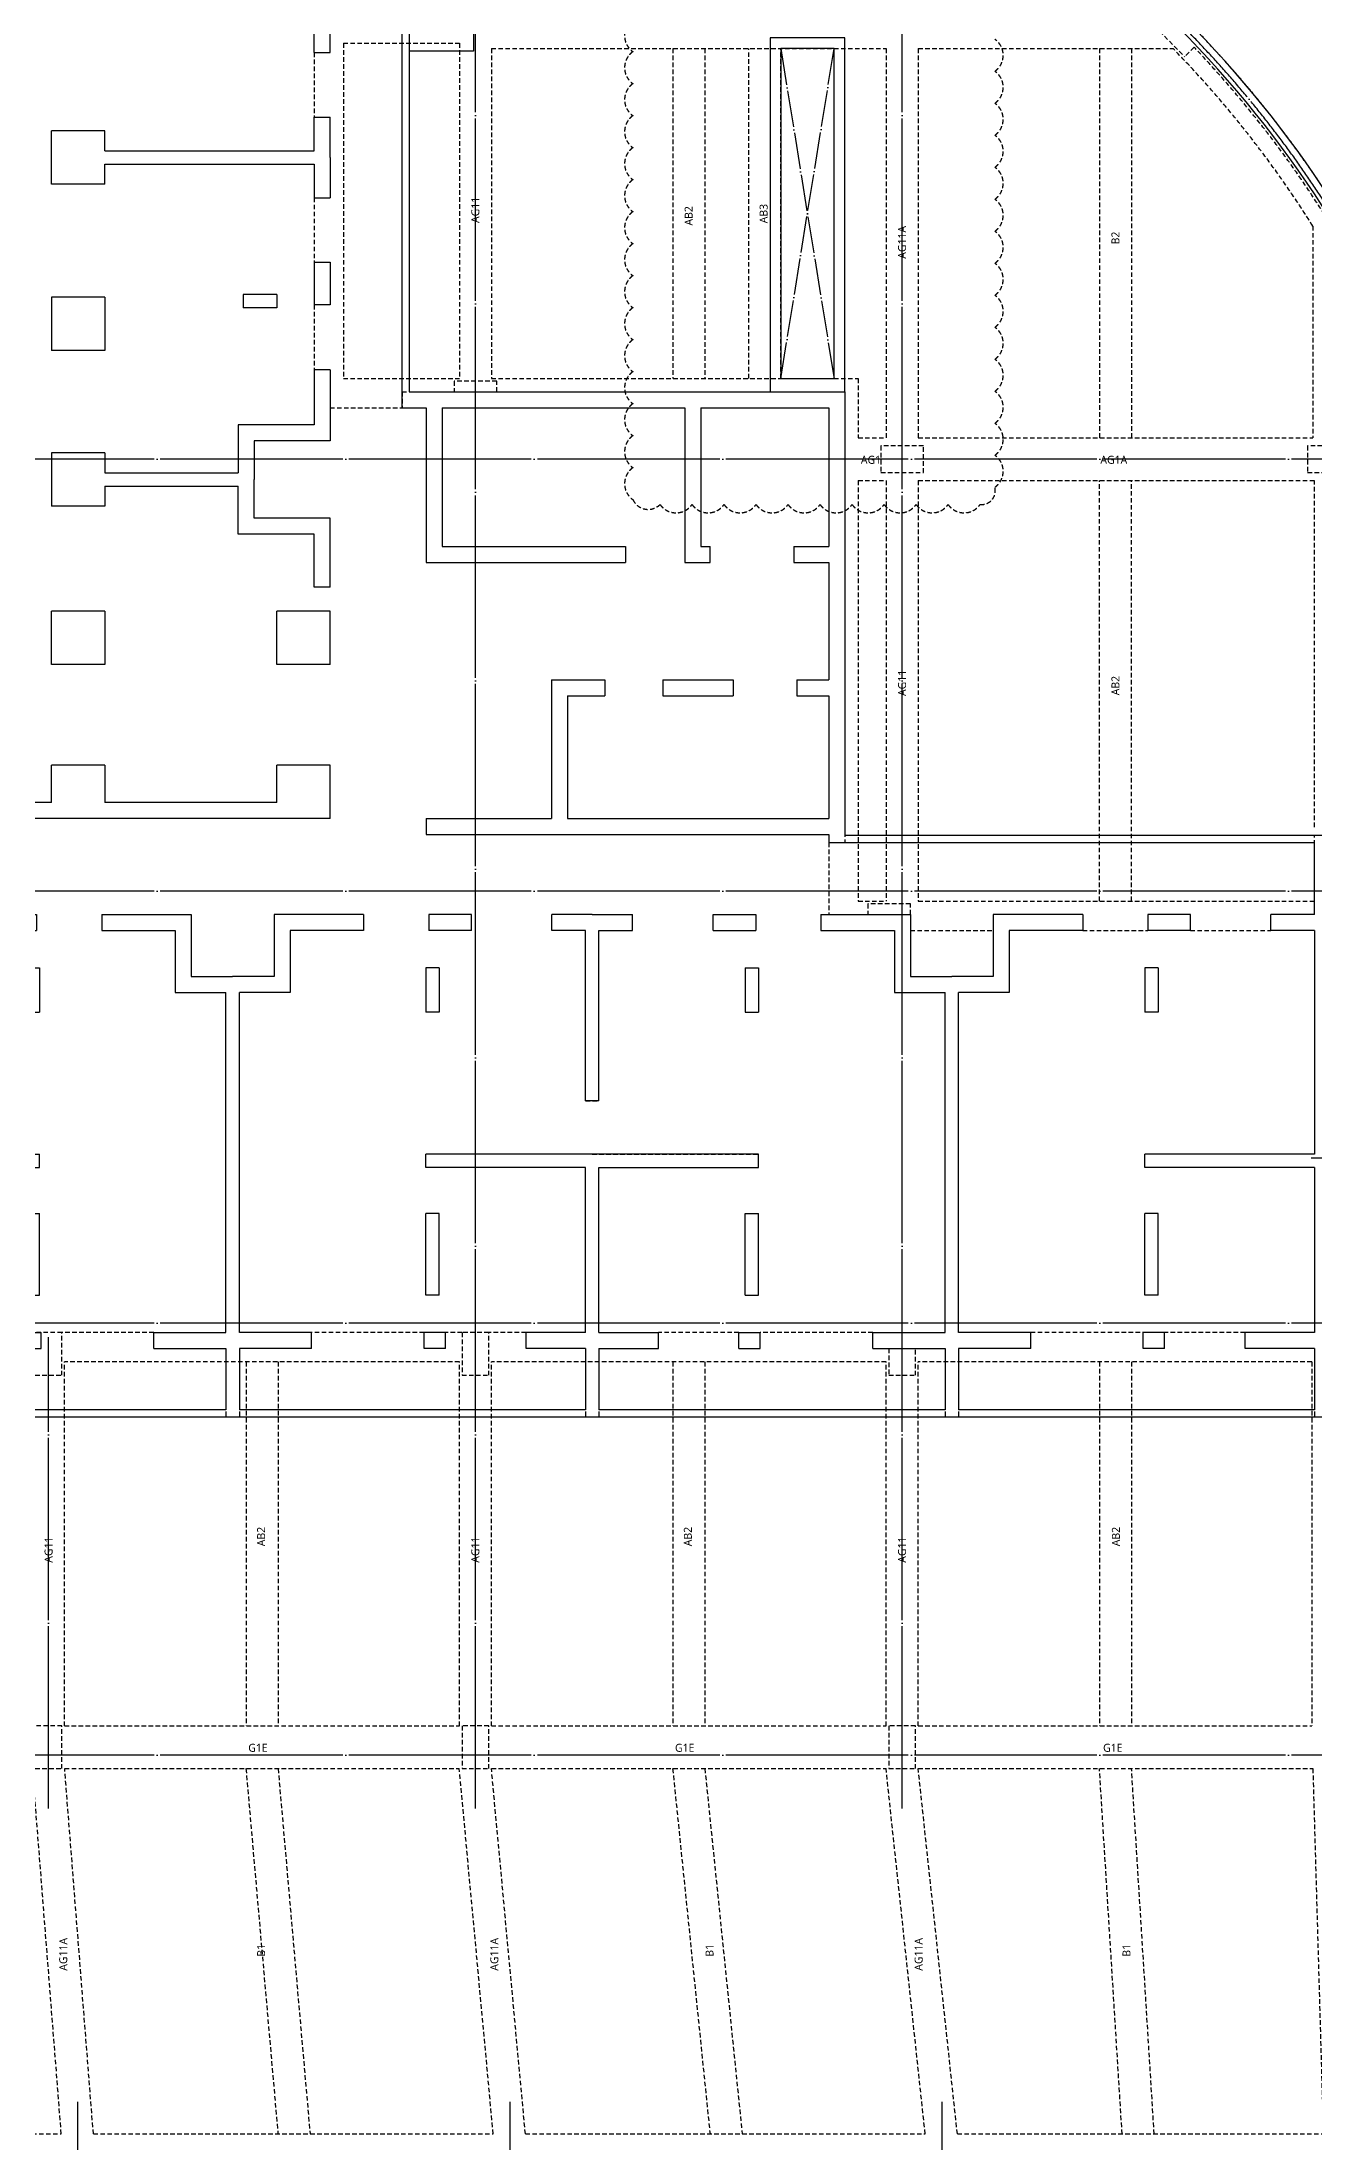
# Model space of a CAD drawing. Header units: millimetres. Extents: x 317501 to 2277231, y -321722 to 1186893.
# Drawn here: x 1636547 to 1660412, y 780428 to 819803 of the extents above; entities that cross this region are included whole.
import ezdxf
from ezdxf.enums import TextEntityAlignment as Align

# ---------------------------------------------------------------- set-up
doc = ezdxf.new("R2010")
doc.units = ezdxf.units.MM
doc.header["$LTSCALE"] = 57
for name, pattern in [('XS-지하주차장$0$CEN', [62, 60, -1, 0, -1]), ('XS-지하주차장$0$DDOT', [14, 12, -1, 0, -1]), ('XS-지하주차장$0$HID', [2.3, 1.5, -0.8])]:
    doc.linetypes.add(name, pattern=pattern)
for name, color, linetype, plot in [('XS-지하주차장$0$0106', 3, 'XS-지하주차장$0$HID', False), ('XS-지하주차장$0$B-TEXT', 7, 'Continuous', False), ('XS-지하주차장$0$G-TEXT', 3, 'Continuous', False)]:
    doc.layers.add(name, color=color, linetype=linetype, plot=plot)
for name, color, linetype in [('XS-지하주차장$0$AWG', 5, 'XS-지하주차장$0$HID'), ('XS-지하주차장$0$B', 9, 'XS-지하주차장$0$HID'), ('XS-지하주차장$0$CEN-P', 14, 'XS-지하주차장$0$CEN'), ('XS-지하주차장$0$DA', 7, 'XS-지하주차장$0$HID'), ('XS-지하주차장$0$DA-PIT', 40, 'Continuous'), ('XS-지하주차장$0$G', 4, 'XS-지하주차장$0$HID'), ('XS-지하주차장$0$OPEN', 9, 'XS-지하주차장$0$DDOT'), ('XS-지하주차장$0$RAMP', 7, 'Continuous'), ('XS-지하주차장$0$W1-H', 11, 'XS-지하주차장$0$HID'), ('XS-지하주차장$0$W11', 40, 'Continuous'), ('XS-지하주차장$0$WG', 6, 'XS-지하주차장$0$HID')]:
    doc.layers.add(name, color=color, linetype=linetype)
doc.styles.add('XS-지하주차장$0$맑은 고딕', font='malgun.ttf')

# ---------------------------------------------------------------- blocks, each defined once
blk = doc.blocks.new('XS-지하주차장$0$B1-W')
at = {"layer": 'XS-지하주차장$0$W1-H'}
for p, q in [((113725, 89285), (113725, 90085)), ((114025, 89285), (114025, 90085)), ((129483, 89778), (130046, 89209)), ((130224, 89385), (130046, 89209)), ((113725, 89285), (114025, 89285)), ((108805, 86820), (108805, 87820)), ((109805, 87820), (108805, 87820)), ((109805, 87445), (109805, 87820)), ((113725, 88075), (114025, 88075)), ((113725, 87445), (113725, 88075)), ((114025, 87320), (114025, 88075)), ((109805, 87445), (113725, 87445)), ((109805, 87195), (113725, 87195)), ((109805, 86820), (109805, 87195)), ((113725, 87195), (113725, 86565)), ((114025, 87320), (114025, 86565)), ((109805, 86820), (108805, 86820)), ((113725, 86565), (114025, 86565)), ((113725, 85355), (114025, 85355)), ((113725, 85355), (113725, 84555)), ((114025, 85355), (114025, 84555)), ((109805, 84700), (108805, 84700)), ((108805, 84700), (108805, 83700)), ((109805, 84700), (109805, 83700)), ((113025, 84750), (112395, 84750)), ((112395, 84750), (112395, 84500)), ((113025, 84750), (113025, 84500)), ((113025, 84500), (112395, 84500)), ((114025, 84555), (113725, 84555)), ((109805, 83700), (108805, 83700)), ((114025, 83335), (113725, 83335)), ((113725, 83335), (113725, 82305)), ((114025, 83335), (114025, 82005)), ((117150, 83125), (116350, 83125)), ((116350, 83125), (116350, 82925)), ((117150, 82925), (117150, 83125)), ((115375, 82925), (115375, 82625)), ((115375, 82925), (116350, 82925)), ((117150, 82925), (123675, 82925)), ((123675, 82925), (123675, 74475)), ((112305, 82305), (112305, 81405)), ((113725, 82305), (112305, 82305)), ((115375, 82625), (115825, 82625)), ((115825, 82625), (115825, 79725)), ((116125, 82625), (120675, 82625)), ((116125, 82625), (116125, 80025)), ((120675, 82625), (120675, 79725)), ((120975, 82625), (123375, 82625)), ((120975, 82625), (120975, 80025)), ((123375, 82625), (123375, 80025)), ((112605, 82005), (112605, 81280)), ((114025, 82005), (112605, 82005)), ((124350, 81910), (124350, 81410)), ((125150, 81910), (124350, 81910)), ((125150, 81410), (125150, 81910)), ((132350, 81910), (132350, 81410)), ((133150, 81910), (132350, 81910)), ((109805, 81780), (108805, 81780)), ((108805, 81780), (108805, 80780)), ((109805, 81780), (109805, 81405)), ((109805, 81405), (112305, 81405)), ((109805, 81155), (112305, 81155)), ((109805, 81155), (109805, 80780)), ((112305, 80255), (112305, 81155)), ((112605, 80555), (112605, 81280)), ((124350, 81410), (125150, 81410)), ((132350, 81410), (133150, 81410)), ((109805, 80780), (108805, 80780)), ((114025, 80555), (112605, 80555)), ((114025, 79260), (114025, 80555)), ((113725, 80255), (112305, 80255)), ((113725, 79260), (113725, 80255)), ((116125, 80025), (119565, 80025)), ((119565, 80025), (119565, 79725)), ((120975, 80025), (121150, 80025)), ((121150, 79725), (121150, 80025)), ((122720, 80025), (123375, 80025)), ((122720, 80025), (122720, 79725)), ((115825, 79725), (119565, 79725)), ((120675, 79725), (121150, 79725)), ((122720, 79725), (123375, 79725)), ((123375, 79725), (123375, 77525)), ((114025, 79260), (113725, 79260)), ((108805, 77810), (108805, 78810)), ((109805, 78810), (108805, 78810)), ((109805, 78810), (109805, 77810)), ((113025, 77810), (113025, 78810)), ((114025, 78810), (113025, 78810)), ((114025, 77810), (114025, 78810)), ((109805, 77810), (108805, 77810)), ((114025, 77810), (113025, 77810)), ((118175, 77525), (118175, 74925)), ((118175, 77525), (119175, 77525)), ((118475, 77225), (118475, 74925)), ((118475, 77225), (119175, 77225)), ((119175, 77525), (119175, 77225)), ((120265, 77525), (121585, 77525)), ((120265, 77525), (120265, 77225)), ((120265, 77225), (121585, 77225)), ((121585, 77525), (121585, 77225)), ((122775, 77525), (123375, 77525)), ((122775, 77525), (122775, 77225)), ((122775, 77225), (123375, 77225)), ((123375, 77225), (123375, 74925)), ((108805, 75225), (108805, 75925)), ((109805, 75925), (108805, 75925)), ((109805, 75925), (109805, 75225)), ((113025, 75225), (113025, 75925)), ((114025, 75925), (113025, 75925)), ((114025, 74925), (114025, 75925)), ((108805, 75225), (107385, 75225)), ((113025, 75225), (109805, 75225)), ((114025, 74925), (105100, 74925)), ((115825, 74925), (115825, 74625)), ((115825, 74925), (118175, 74925)), ((118475, 74925), (123375, 74925)), ((115825, 74625), (123375, 74625)), ((123375, 74625), (123375, 74475)), ((123375, 74475), (123675, 74475)), ((132480, 73125), (132480, 74615)), ((132480, 74615), (132780, 74615)), ((124905, 73325), (124105, 73325)), ((124105, 73325), (124105, 73125)), ((124905, 73125), (124905, 73325)), ((109745, 73125), (109745, 72825)), ((109745, 73125), (111425, 73125)), ((111425, 73125), (111425, 71965)), ((114655, 73125), (112975, 73125)), ((112975, 73125), (112975, 71965)), ((114655, 73125), (114655, 72825)), ((115875, 73125), (115875, 72825)), ((116675, 73125), (115875, 73125)), ((116675, 72825), (116675, 73125)), ((118185, 72825), (118185, 73125)), ((118940, 73125), (118185, 73125)), ((118940, 73125), (119695, 73125)), ((119695, 72825), (119695, 73125)), ((121205, 72825), (121205, 73125)), ((121205, 73125), (122005, 73125)), ((122005, 73125), (122005, 72825)), ((123225, 73125), (123225, 72825)), ((123225, 73125), (124105, 73125)), ((124905, 73125), (124905, 71965)), ((128135, 73125), (126455, 73125)), ((126455, 73125), (126455, 71965)), ((128135, 73125), (128135, 72825)), ((129355, 73125), (129355, 72825)), ((130155, 73125), (129355, 73125)), ((130155, 72825), (130155, 73125)), ((131665, 72825), (131665, 73125)), ((132480, 73125), (131665, 73125)), ((109745, 72825), (111125, 72825)), ((111125, 72825), (111125, 71665)), ((114655, 72825), (113275, 72825)), ((113275, 72825), (113275, 71665)), ((116675, 72825), (115875, 72825)), ((118815, 72825), (118185, 72825)), ((118815, 69630), (118815, 72825)), ((119065, 69630), (119065, 72825)), ((119065, 72825), (119695, 72825)), ((121205, 72825), (122005, 72825)), ((123225, 72825), (124605, 72825)), ((124605, 72825), (124605, 71665)), ((128135, 72825), (126755, 72825)), ((126755, 72825), (126755, 71665)), ((130155, 72825), (129355, 72825)), ((132480, 72825), (131665, 72825)), ((132480, 72825), (132480, 68630)), ((115820, 72125), (115820, 71295)), ((116070, 72125), (115820, 72125)), ((116070, 72125), (116070, 71295)), ((121810, 72125), (121810, 71295)), ((121810, 72125), (122060, 72125)), ((122060, 72125), (122060, 71295)), ((129300, 72125), (129300, 71295)), ((129550, 72125), (129300, 72125)), ((129550, 72125), (129550, 71295)), ((111125, 71665), (112075, 71665)), ((111425, 71965), (112200, 71965)), ((112075, 65285), (112075, 71665)), ((112975, 71965), (112200, 71965)), ((112325, 65285), (112325, 71665)), ((113275, 71665), (112325, 71665)), ((124605, 71665), (125555, 71665)), ((124905, 71965), (125680, 71965)), ((125555, 65285), (125555, 71665)), ((126455, 71965), (125680, 71965)), ((125805, 65285), (125805, 71665)), ((126755, 71665), (125805, 71665)), ((116070, 71295), (115820, 71295)), ((121810, 71295), (122060, 71295)), ((129550, 71295), (129300, 71295)), ((118815, 69630), (119065, 69630)), ((118940, 68630), (115820, 68630)), ((115820, 68380), (115820, 68630)), ((118940, 68630), (122060, 68630)), ((122060, 68380), (122060, 68630)), ((132480, 68630), (129300, 68630)), ((129300, 68380), (129300, 68630)), ((118815, 68380), (115820, 68380)), ((118815, 65285), (118815, 68380)), ((119065, 65285), (119065, 68380)), ((119065, 68380), (122060, 68380)), ((132480, 68380), (129300, 68380)), ((132480, 68380), (132480, 65285)), ((115820, 65985), (115820, 67520)), ((116070, 67520), (115820, 67520)), ((116070, 65985), (116070, 67520)), ((121810, 65985), (121810, 67520)), ((121810, 67520), (122060, 67520)), ((122060, 65985), (122060, 67520)), ((129300, 65985), (129300, 67520)), ((129550, 67520), (129300, 67520)), ((129550, 65985), (129550, 67520)), ((116070, 65985), (115820, 65985)), ((121810, 65985), (122060, 65985)), ((129550, 65985), (129300, 65985)), ((109000, 65285), (108500, 65285)), ((109000, 64485), (109000, 65285)), ((110720, 65285), (112075, 65285)), ((110720, 64985), (110720, 65285)), ((110720, 64985), (112075, 64985)), ((112075, 64985), (112075, 63700)), ((113680, 65285), (112325, 65285)), ((113680, 64985), (112325, 64985)), ((112325, 64985), (112325, 63700)), ((113680, 64985), (113680, 65285)), ((116190, 65285), (115790, 65285)), ((115790, 64985), (115790, 65285)), ((116190, 64985), (115790, 64985)), ((116190, 64985), (116190, 65285)), ((117000, 65285), (116500, 65285)), ((116500, 65285), (116500, 64485)), ((117000, 64485), (117000, 65285)), ((117700, 64985), (117700, 65285)), ((118815, 65285), (117700, 65285)), ((118815, 64985), (117700, 64985)), ((118815, 64985), (118815, 63700)), ((119065, 65285), (120180, 65285)), ((119065, 64985), (120180, 64985)), ((119065, 64985), (119065, 63700)), ((120180, 64985), (120180, 65285)), ((121690, 65285), (122090, 65285)), ((121690, 64985), (121690, 65285)), ((121690, 64985), (122090, 64985)), ((122090, 64985), (122090, 65285)), ((124200, 65285), (125555, 65285)), ((124200, 64985), (124200, 65285)), ((124200, 64985), (124500, 64985)), ((124500, 64985), (124500, 64485)), ((125000, 64985), (125555, 64985)), ((125000, 64485), (125000, 64985)), ((125555, 64985), (125555, 63700)), ((127160, 65285), (125805, 65285)), ((127160, 64985), (125805, 64985)), ((125805, 64985), (125805, 63700)), ((127160, 64985), (127160, 65285)), ((129670, 65285), (129270, 65285)), ((129270, 64985), (129270, 65285)), ((129670, 64985), (129270, 64985)), ((129670, 64985), (129670, 65285)), ((131180, 64985), (131180, 65285)), ((132480, 65285), (131180, 65285)), ((132480, 64985), (131180, 64985)), ((132480, 64985), (132480, 63700)), ((108500, 64485), (109000, 64485)), ((116500, 64485), (117000, 64485)), ((124500, 64485), (125000, 64485)), ((112325, 63700), (112075, 63700)), ((119065, 63700), (118815, 63700)), ((125805, 63700), (125555, 63700)), ((132780, 63700), (132480, 63700)), ((109000, 57910), (108500, 57910)), ((109000, 57110), (109000, 57910)), ((117000, 57910), (116500, 57910)), ((116500, 57910), (116500, 57110)), ((117000, 57110), (117000, 57910)), ((125000, 57910), (124500, 57910)), ((124500, 57910), (124500, 57110)), ((125000, 57110), (125000, 57910)), ((108500, 57110), (109000, 57110)), ((116500, 57110), (117000, 57110)), ((124500, 57110), (125000, 57110))]:
    blk.add_line(p, q, dxfattribs=at)
for radius, start, end in [(20500, 0, 48), (20250, 18.9509, 43.5813)]:
    blk.add_arc((115555, 75425), radius, start, end, dxfattribs=at)
blk = doc.blocks.new('XS-지하주차장$0$106')
at = {"layer": 'XS-지하주차장$0$W11'}
for p, q in [((25145, 18575), (25145, 27680)), ((36060, 27680), (25145, 27680)), ((36060, 27680), (36060, 0)), ((26635, 27380), (25285, 27380)), ((25285, 18275), (25285, 27380)), ((26635, 27380), (26635, 26565)), ((26935, 27380), (26935, 26565)), ((26935, 27380), (31130, 27380)), ((31130, 27380), (31130, 24200)), ((31380, 27380), (31380, 24200)), ((31380, 27380), (34475, 27380)), ((34475, 27380), (34475, 26080)), ((34775, 27380), (34775, 26080)), ((34775, 27380), (35920, 27380)), ((35920, 27380), (35920, 20705)), ((26935, 26565), (26635, 26565)), ((34775, 26080), (34475, 26080)), ((26935, 25055), (26635, 25055)), ((26635, 25055), (26635, 24255)), ((26935, 25055), (26935, 24255)), ((27635, 24450), (28465, 24450)), ((27635, 24450), (27635, 24200)), ((28465, 24450), (28465, 24200)), ((33775, 24450), (32240, 24450)), ((32240, 24450), (32240, 24200)), ((33775, 24450), (33775, 24200)), ((34475, 24570), (34475, 24170)), ((34775, 24570), (34475, 24570)), ((34775, 24570), (34775, 24170)), ((26635, 24255), (26935, 24255)), ((27635, 24200), (28465, 24200)), ((31380, 24200), (31130, 24200)), ((33775, 24200), (32240, 24200)), ((34775, 24170), (34475, 24170)), ((26635, 23035), (26935, 23035)), ((26635, 23035), (26635, 21355)), ((26935, 23035), (26935, 21655)), ((34475, 22060), (34475, 20705)), ((34775, 22060), (34475, 22060)), ((34775, 22060), (34775, 20705)), ((26635, 21355), (27795, 21355)), ((26935, 21655), (28095, 21655)), ((27795, 21355), (27795, 20580)), ((28095, 21655), (28095, 20705)), ((27795, 19805), (27795, 20580)), ((34475, 20705), (28095, 20705)), ((34775, 20705), (35920, 20705)), ((34475, 20455), (28095, 20455)), ((28095, 19505), (28095, 20455)), ((34475, 19100), (34475, 20455)), ((34775, 19100), (34775, 20455)), ((34775, 20455), (35920, 20455)), ((35920, 20455), (35920, 13965)), ((26635, 18125), (26635, 19805)), ((26635, 19805), (27795, 19805)), ((26935, 18125), (26935, 19505)), ((26935, 19505), (28095, 19505)), ((34775, 19100), (34475, 19100)), ((16835, 10415), (16835, 18575)), ((16835, 18575), (25145, 18575)), ((17135, 15875), (17135, 18275)), ((17135, 18275), (19735, 18275)), ((19735, 17620), (19735, 18275)), ((20035, 18275), (22235, 18275)), ((20035, 17620), (20035, 18275)), ((22235, 17675), (22235, 18275)), ((22535, 18275), (24835, 18275)), ((22535, 17675), (22535, 18275)), ((24835, 13375), (24835, 18275)), ((25135, 10725), (25135, 18275)), ((25135, 18275), (25285, 18275)), ((26635, 18125), (26935, 18125)), ((19735, 17620), (20035, 17620)), ((22235, 17675), (22535, 17675)), ((27635, 16960), (28465, 16960)), ((27635, 16710), (27635, 16960)), ((28465, 16710), (28465, 16960)), ((31130, 16960), (31130, 10720)), ((31380, 16960), (31130, 16960)), ((31380, 13965), (31380, 16960)), ((33775, 16960), (32240, 16960)), ((32240, 16710), (32240, 16960)), ((33775, 16710), (33775, 16960)), ((34475, 16590), (34475, 16990)), ((34775, 16990), (34475, 16990)), ((34775, 16590), (34775, 16990)), ((26635, 16905), (26935, 16905)), ((26635, 16105), (26635, 16905)), ((26935, 16105), (26935, 16905)), ((27635, 16710), (28465, 16710)), ((33775, 16710), (32240, 16710)), ((34775, 16590), (34475, 16590)), ((22235, 15165), (22235, 16485)), ((22235, 16485), (22535, 16485)), ((22535, 15165), (22535, 16485)), ((17135, 15875), (19735, 15875)), ((19735, 15875), (19735, 16050)), ((20035, 16050), (19735, 16050)), ((20035, 15575), (20035, 16050)), ((26935, 16105), (26635, 16105)), ((17135, 11025), (17135, 15575)), ((17135, 15575), (20035, 15575)), ((22235, 15165), (22535, 15165)), ((34775, 15080), (34475, 15080)), ((34475, 13965), (34475, 15080)), ((34775, 13965), (34775, 15080)), ((26935, 14595), (26635, 14595)), ((26635, 13840), (26635, 14595)), ((26935, 13965), (26935, 14595)), ((19735, 11025), (19735, 14465)), ((19735, 14465), (20035, 14465)), ((20035, 10725), (20035, 14465)), ((22235, 13075), (22235, 14075)), ((22235, 14075), (22535, 14075)), ((22535, 13375), (22535, 14075)), ((26635, 13840), (26635, 13085)), ((30130, 13965), (26935, 13965)), ((30130, 13965), (30130, 13715)), ((34475, 13965), (31380, 13965)), ((34775, 13965), (35920, 13965)), ((7250, 13475), (0, 13475)), ((0, 13475), (0, 8925)), ((7250, 13475), (7250, 10415)), ((30130, 13715), (26935, 13715)), ((26935, 13715), (26935, 13085)), ((34475, 13715), (31380, 13715)), ((31380, 13715), (31380, 10720)), ((34475, 13715), (34475, 12600)), ((34775, 13715), (34775, 12600)), ((34775, 13715), (35920, 13715)), ((35920, 13715), (35920, 7225)), ((300, 13175), (300, 10575)), ((4850, 13175), (300, 13175)), ((4850, 13175), (4850, 11685)), ((6950, 13175), (5150, 13175)), ((5150, 13175), (5150, 11685)), ((6950, 13175), (6950, 10275)), ((22235, 13075), (24835, 13075)), ((22535, 13375), (24835, 13375)), ((24835, 10725), (24835, 13075)), ((26935, 13085), (26635, 13085)), ((34775, 12600), (34475, 12600)), ((4850, 11685), (5150, 11685)), ((26935, 11575), (26635, 11575)), ((26635, 11575), (26635, 10775)), ((26935, 11575), (26935, 10775)), ((17135, 11025), (19735, 11025)), ((34475, 11090), (34475, 10690)), ((34775, 11090), (34475, 11090)), ((34775, 11090), (34775, 10690)), ((17135, 10275), (17135, 10725)), ((17135, 10725), (20035, 10725)), ((24835, 10725), (25135, 10725)), ((26635, 10775), (26935, 10775)), ((27635, 10970), (28465, 10970)), ((27635, 10970), (27635, 10720)), ((27635, 10720), (28465, 10720)), ((28465, 10970), (28465, 10720)), ((31380, 10720), (31130, 10720)), ((33775, 10970), (32240, 10970)), ((32240, 10970), (32240, 10720)), ((33775, 10720), (32240, 10720)), ((33775, 10970), (33775, 10720)), ((34775, 10690), (34475, 10690)), ((5840, 10575), (300, 10575)), ((5840, 10275), (300, 10275)), ((300, 10275), (300, 8925)), ((5840, 10575), (5840, 10275)), ((17135, 10275), (6950, 10275)), ((16835, 10415), (7250, 10415)), ((26635, 9555), (26935, 9555)), ((26635, 9555), (26635, 7875)), ((26935, 9555), (26935, 8175)), ((0, 8925), (0, 0)), ((300, 8925), (1115, 8925)), ((1115, 8625), (1115, 8925)), ((2325, 8625), (2325, 8925)), ((2325, 8925), (3125, 8925)), ((3125, 8925), (3125, 8625)), ((4345, 8925), (4345, 8625)), ((4345, 8925), (5675, 8925)), ((5675, 8925), (5675, 7505)), ((8455, 8925), (7125, 8925)), ((7125, 8925), (7125, 7505)), ((8455, 8925), (8455, 8625)), ((9675, 8925), (9675, 8625)), ((10475, 8925), (9675, 8925)), ((10475, 8625), (10475, 8925)), ((11685, 8625), (11685, 8925)), ((12440, 8925), (11685, 8925)), ((12440, 8925), (13195, 8925)), ((13195, 8625), (13195, 8925)), ((14405, 8625), (14405, 8925)), ((14405, 8925), (15205, 8925)), ((15205, 8925), (15205, 8625)), ((16425, 8925), (16425, 8625)), ((16425, 8925), (17755, 8925)), ((17755, 8925), (17755, 7505)), ((20500, 8925), (19205, 8925)), ((19205, 8925), (19205, 7505)), ((20500, 8925), (20500, 8625)), ((21950, 8925), (20950, 8925)), ((20950, 8925), (20950, 7925)), ((21950, 8925), (21950, 7925)), ((24835, 8925), (23835, 8925)), ((23835, 8925), (23835, 7925)), ((24835, 8925), (24835, 1115)), ((300, 8625), (1115, 8625)), ((300, 8625), (300, 4705)), ((2325, 8625), (3125, 8625)), ((4345, 8625), (5375, 8625)), ((5375, 8625), (5375, 7205)), ((8455, 8625), (7425, 8625)), ((7425, 8625), (7425, 7205)), ((10475, 8625), (9675, 8625)), ((12315, 8625), (11685, 8625)), ((12315, 4705), (12315, 8625)), ((12565, 4705), (12565, 8625)), ((12565, 8625), (13195, 8625)), ((14405, 8625), (15205, 8625)), ((16425, 8625), (17455, 8625)), ((17455, 8625), (17455, 7205)), ((20500, 8625), (19505, 8625)), ((19505, 8625), (19505, 7205)), ((34475, 8580), (34475, 7225)), ((34775, 8580), (34475, 8580)), ((34775, 8580), (34775, 7225)), ((2930, 7925), (2930, 7295)), ((2930, 7925), (3180, 7925)), ((3180, 7925), (3180, 7295)), ((9620, 7925), (9620, 7295)), ((9870, 7925), (9620, 7925)), ((9870, 7925), (9870, 7295)), ((15010, 7925), (15010, 7295)), ((15010, 7925), (15260, 7925)), ((15260, 7925), (15260, 7295)), ((21950, 7925), (20950, 7925)), ((24535, 7925), (23835, 7925)), ((24535, 7925), (24535, 4705)), ((26635, 7875), (27795, 7875)), ((26935, 8175), (28095, 8175)), ((27795, 7875), (27795, 7100)), ((28095, 8175), (28095, 7225)), ((5675, 7505), (6400, 7505)), ((7125, 7505), (6400, 7505)), ((17755, 7505), (18480, 7505)), ((19205, 7505), (18480, 7505)), ((2930, 7295), (3180, 7295)), ((5375, 7205), (6275, 7205)), ((6275, 4705), (6275, 7205)), ((6525, 4705), (6525, 7205)), ((7425, 7205), (6525, 7205)), ((9870, 7295), (9620, 7295)), ((15010, 7295), (15260, 7295)), ((17455, 7205), (18355, 7205)), ((18355, 4705), (18355, 7205)), ((19505, 7205), (18605, 7205)), ((18605, 4705), (18605, 7205)), ((27795, 6325), (27795, 7100)), ((34475, 7225), (28095, 7225)), ((34775, 7225), (35920, 7225)), ((34475, 6975), (28095, 6975)), ((28095, 6025), (28095, 6975)), ((34475, 5620), (34475, 6975)), ((34775, 5620), (34775, 6975)), ((34775, 6975), (35920, 6975)), ((35920, 6975), (35920, 300)), ((26635, 4645), (26635, 6325)), ((26635, 6325), (27795, 6325)), ((26935, 4645), (26935, 6025)), ((26935, 6025), (28095, 6025)), ((34775, 5620), (34475, 5620)), ((300, 4705), (1000, 4705)), ((1000, 4705), (1000, 3705)), ((2980, 4705), (3980, 4705)), ((2980, 4705), (2980, 3705)), ((3980, 4705), (3980, 3705)), ((5900, 4705), (6275, 4705)), ((5900, 4705), (5900, 3705)), ((6525, 4705), (6900, 4705)), ((6900, 4705), (6900, 3705)), ((9820, 4705), (8820, 4705)), ((8820, 4705), (8820, 3705)), ((9820, 4705), (9820, 3705)), ((12315, 4705), (11940, 4705)), ((11940, 4705), (11940, 3705)), ((12940, 4705), (12565, 4705)), ((12940, 4705), (12940, 3705)), ((15060, 4705), (16060, 4705)), ((15060, 4705), (15060, 3705)), ((16060, 4705), (16060, 3705)), ((17980, 4705), (18355, 4705)), ((17980, 4705), (17980, 3705)), ((18605, 4705), (18980, 4705)), ((18980, 4705), (18980, 3705)), ((20950, 4705), (21950, 4705)), ((20950, 4705), (20950, 3705)), ((21950, 4705), (21950, 3705)), ((23835, 4705), (24535, 4705)), ((23835, 4705), (23835, 3705)), ((26635, 4645), (26935, 4645)), ((300, 3705), (300, 2285)), ((300, 3705), (1000, 3705)), ((2980, 3705), (3980, 3705)), ((5900, 3705), (6900, 3705)), ((9820, 3705), (8820, 3705)), ((12940, 3705), (11940, 3705)), ((15060, 3705), (16060, 3705)), ((17980, 3705), (18980, 3705)), ((21950, 3705), (20950, 3705)), ((24535, 3705), (23835, 3705)), ((24535, 3705), (24535, 2285)), ((26635, 3425), (26935, 3425)), ((26635, 2625), (26635, 3425)), ((26935, 2625), (26935, 3425)), ((27635, 3480), (28465, 3480)), ((27635, 3230), (27635, 3480)), ((27635, 3230), (28465, 3230)), ((28465, 3230), (28465, 3480)), ((31130, 300), (31130, 3480)), ((31380, 3480), (31130, 3480)), ((31380, 300), (31380, 3480)), ((33775, 3480), (32240, 3480)), ((32240, 3230), (32240, 3480)), ((33775, 3230), (32240, 3230)), ((33775, 3230), (33775, 3480)), ((34475, 3110), (34475, 3510)), ((34775, 3510), (34475, 3510)), ((34775, 3110), (34775, 3510)), ((34775, 3110), (34475, 3110)), ((26935, 2625), (26635, 2625)), ((300, 2285), (1000, 2285)), ((1000, 2285), (1000, 1285)), ((2980, 2285), (3980, 2285)), ((2980, 2285), (2980, 1285)), ((3980, 2285), (3980, 1285)), ((5900, 2285), (6900, 2285)), ((5900, 2285), (5900, 1285)), ((6900, 2285), (6900, 1285)), ((9820, 2285), (8820, 2285)), ((8820, 2285), (8820, 1285)), ((9820, 2285), (9820, 1285)), ((12940, 2285), (11940, 2285)), ((11940, 2285), (11940, 1285)), ((12940, 2285), (12940, 1285)), ((15060, 2285), (16060, 2285)), ((15060, 2285), (15060, 1285)), ((16060, 2285), (16060, 1285)), ((17980, 2285), (18980, 2285)), ((17980, 2285), (17980, 1285)), ((18980, 2285), (18980, 1285)), ((21950, 2285), (20950, 2285)), ((20950, 2285), (20950, 1285)), ((21950, 2285), (21950, 1285)), ((23835, 2285), (23835, 1285)), ((24535, 2285), (23835, 2285)), ((34775, 1600), (34475, 1600)), ((34475, 300), (34475, 1600)), ((34775, 300), (34775, 1600)), ((300, 1285), (300, 140)), ((300, 1285), (1000, 1285)), ((2980, 1285), (3980, 1285)), ((5900, 1285), (6275, 1285)), ((6275, 1285), (6275, 140)), ((6525, 1285), (6525, 140)), ((6525, 1285), (6900, 1285)), ((9820, 1285), (8820, 1285)), ((12315, 1285), (11940, 1285)), ((12315, 1285), (12315, 140)), ((12565, 1285), (12565, 140)), ((12940, 1285), (12565, 1285)), ((15060, 1285), (16060, 1285)), ((17980, 1285), (18355, 1285)), ((18355, 1285), (18355, 140)), ((18605, 1285), (18605, 140)), ((18605, 1285), (18980, 1285)), ((21950, 1285), (20950, 1285)), ((24535, 1285), (23835, 1285)), ((24535, 140), (24535, 1285)), ((26935, 1115), (24835, 1115)), ((26635, 915), (24835, 915)), ((24835, 915), (24835, 0)), ((26635, 0), (26635, 915)), ((26935, 300), (26935, 1115)), ((24835, 0), (0, 0)), ((6275, 140), (300, 140)), ((12315, 140), (6525, 140)), ((18355, 140), (12565, 140)), ((24535, 140), (18605, 140)), ((26935, 300), (31130, 300)), ((31380, 300), (34475, 300)), ((34775, 300), (35920, 300)), ((36060, 0), (26635, 0))]:
    blk.add_line(p, q, dxfattribs=at)

msp = doc.modelspace()

# ---------------------------------------------------------------- linework, layer by layer
at = {"layer": 'XS-지하주차장$0$0106'}
msp.add_lwpolyline([(1654410.8, 819853.9, -0.5205671), (1654410.8, 819253.9, -0.5205671), (1654410.8, 818653.9, -0.5205671), (1654410.8, 818053.9, -0.5205671), (1654410.8, 817453.9, -0.5205671), (1654410.8, 816853.9, -0.5205671), (1654410.8, 816253.9, -0.5205671), (1654410.8, 815653.9, -0.5205671), (1654410.8, 815053.9, -0.5205671), (1654410.8, 814453.9, -0.5205671), (1654410.8, 813853.9, -0.5205671), (1654410.8, 813253.9, -0.5205671), (1654410.8, 812653.9, -0.5205671), (1654410.8, 812053.9, -0.5205671), (1654410.8, 811453.9, -0.5205671), (1654134, 811130.7, -0.5205671), (1653534, 811130.7, -0.5205671), (1652934, 811130.7, -0.5205671), (1652334, 811130.7, -0.5205671), (1651734, 811130.7, -0.5205671), (1651134, 811130.7, -0.5205671), (1650534, 811130.7, -0.5205671), (1649934, 811130.7, -0.5205671), (1649334, 811130.7, -0.5205671), (1648734, 811130.7, -0.5205671), (1648134, 811130.7, -0.5205671), (1647624.7, 811221.4, -0.5205671), (1647624.7, 811821.4, -0.5205671), (1647624.7, 812421.4, -0.5205671), (1647624.7, 813021.4, -0.5205671), (1647624.7, 813621.4, -0.5205671), (1647624.7, 814221.4, -0.5205671), (1647624.7, 814821.4, -0.5205671), (1647624.7, 815421.4, -0.5205671), (1647624.7, 816021.4, -0.5205671), (1647624.7, 816621.4, -0.5205671), (1647624.7, 817221.4, -0.5205671), (1647624.7, 817821.4, -0.5205671), (1647624.7, 818421.4, -0.5205671), (1647624.7, 819021.4, -0.5205671), (1647624.7, 819621.4, -0.5205671), (1647624.7, 820221.4, -0.5205671)], format="xyb", dxfattribs=at)
at = {"layer": 'XS-지하주차장$0$AWG'}
for p, q in [((1641646.6, 819602.6), (1641646.6, 818392.6)), ((1642196.6, 819777.6), (1642196.6, 813492.6)), ((1641646.6, 816882.6), (1641646.6, 815672.6)), ((1641646.6, 814872.6), (1641646.6, 813652.6)), ((1642196.6, 813492.6), (1644371.6, 813492.6)), ((1644971.6, 813492.6), (1651846.6, 813492.6)), ((1651846.6, 813492.6), (1651846.6, 812377.6)), ((1641946.6, 812942.6), (1643296.6, 812942.6)), ((1651846.6, 811577.6), (1651846.6, 803692.6)), ((1651296.6, 804792.6), (1651296.6, 803442.6)), ((1651846.6, 803692.6), (1652371.6, 803692.6)), ((1652971.6, 803692.6), (1660401.6, 803692.6)), ((1652826.6, 803142.6), (1654376.6, 803142.6)), ((1656056.6, 803142.6), (1657276.6, 803142.6)), ((1658076.6, 803142.6), (1659586.6, 803142.6)), ((1638641.6, 795602.6), (1636921.6, 795602.6)), ((1643711.6, 795602.6), (1641601.6, 795602.6)), ((1644421.6, 795602.6), (1644111.6, 795602.6)), ((1645621.6, 795602.6), (1644921.6, 795602.6)), ((1649611.6, 795602.6), (1648101.6, 795602.6)), ((1652121.6, 795602.6), (1650011.6, 795602.6)), ((1659101.6, 795602.6), (1655081.6, 795602.6)), ((1644371.6, 795052.6), (1636971.6, 795052.6)), ((1652371.6, 795052.6), (1644971.6, 795052.6)), ((1660351.6, 795052.6), (1652971.6, 795052.6))]:
    msp.add_line(p, q, dxfattribs=at)
at = {"layer": 'XS-지하주차장$0$B'}
for p, q in [((1648371.6, 819677.6), (1648371.6, 813492.6)), ((1648971.6, 819677.6), (1648971.6, 813492.6)), ((1649796.6, 813492.6), (1649796.6, 819677.6)), ((1650396.6, 813492.6), (1650396.6, 819677.6)), ((1656371.6, 819677.6), (1656371.6, 812377.6)), ((1656971.6, 819677.6), (1656971.6, 812377.6)), ((1656371.6, 803692.6), (1656371.6, 811577.6)), ((1656971.6, 803692.6), (1656971.6, 811577.6)), ((1640371.6, 795052.6), (1640371.6, 788227.6)), ((1640971.6, 795052.6), (1640971.6, 788227.6)), ((1648371.6, 795052.6), (1648371.6, 788227.6)), ((1648971.6, 795052.6), (1648971.6, 788227.6)), ((1656371.6, 795052.6), (1656371.6, 788227.6)), ((1656971.6, 795052.6), (1656971.6, 788227.6)), ((1640370.5, 787427.6), (1640970.5, 780577.6)), ((1640972.8, 787427.6), (1641572.8, 780577.6)), ((1648370.1, 787427.6), (1649070.1, 780577.6)), ((1648973.2, 787427.6), (1649673.2, 780577.6)), ((1656796, 780577.6), (1656371, 787427.6)), ((1657397.2, 780577.6), (1656972.2, 787427.6))]:
    msp.add_line(p, q, dxfattribs=at)
at = {"layer": 'XS-지하주차장$0$CEN-P'}
for p, q in [((1644671.6, 786677.6), (1644671.6, 904517.6)), ((1652671.6, 786677.6), (1652671.6, 904517.6)), ((1716401.6, 811977.6), (1492421.6, 811977.6)), ((1716401.6, 803877.6), (1492421.6, 803877.6)), ((1660341.6, 798877.6), (1663851.6, 798877.6)), ((1716401.6, 795777.6), (1492421.6, 795777.6)), ((1636671.6, 786677.6), (1636671.6, 795517.6)), ((1716401.6, 787677.6), (1492421.6, 787677.6))]:
    msp.add_line(p, q, dxfattribs=at)
at = {"layer": 'XS-지하주차장$0$CEN-P', "color": 181}
for p, q in [((1637221.6, 754877.6), (1637221.6, 781177.6)), ((1645321.6, 754877.6), (1645321.6, 781177.6)), ((1653421.6, 754877.6), (1653421.6, 781177.6))]:
    msp.add_line(p, q, dxfattribs=at)
at = {"layer": 'XS-지하주차장$0$CEN-P'}
msp.add_arc((1643476.6, 805742.6), 20375, 0, 48, dxfattribs=at)
at = {"layer": 'XS-지하주차장$0$DA', "linetype": 'Continuous'}
for points in [[(1651546.6, 813242.6), (1651596.6, 813242.6), (1651596.6, 819877.6), (1650196.6, 819877.6), (1650196.6, 813242.6)], [(1651396.6, 819677.6), (1650396.6, 819677.6), (1650396.6, 813492.6), (1651396.6, 813492.6), (1651396.6, 819677.6)]]:
    msp.add_lwpolyline(points, dxfattribs=at)
at = {"layer": 'XS-지하주차장$0$DA-PIT', "linetype": 'Continuous'}
msp.add_lwpolyline([(1644636.6, 822827.6), (1644636.6, 819627.6), (1643436.6, 819627.6)], dxfattribs=at)
at = {"layer": 'XS-지하주차장$0$G'}
for p, q in [((1642196.6, 819777.6), (1644371.6, 819777.6)), ((1644371.6, 819777.6), (1644371.6, 813492.6)), ((1644971.6, 819677.6), (1644971.6, 813492.6)), ((1644971.6, 819677.6), (1652371.6, 819677.6)), ((1652371.6, 819677.6), (1652371.6, 812377.6)), ((1652971.6, 819677.6), (1652971.6, 812377.6)), ((1652971.6, 819677.6), (1657753.1, 819677.6)), ((1660371.6, 816352.1), (1660371.6, 812377.6)), ((1651846.6, 812377.6), (1652371.6, 812377.6)), ((1652971.6, 812377.6), (1660371.6, 812377.6)), ((1651846.6, 811577.6), (1652371.6, 811577.6)), ((1652371.6, 811577.6), (1652371.6, 803692.6)), ((1652971.6, 811577.6), (1652971.6, 803692.6)), ((1652971.6, 811577.6), (1660401.6, 811577.6)), ((1660401.6, 805082.6), (1660401.6, 811577.6)), ((1636971.6, 788227.6), (1636971.6, 795052.6)), ((1644371.6, 788227.6), (1644371.6, 795052.6)), ((1644971.6, 788227.6), (1644971.6, 795052.6)), ((1652371.6, 788227.6), (1652371.6, 795052.6)), ((1652971.6, 788227.6), (1652971.6, 795052.6)), ((1660351.6, 795052.6), (1660351.6, 788227.6)), ((1636971.6, 788227.6), (1644371.6, 788227.6)), ((1644971.6, 788227.6), (1652371.6, 788227.6)), ((1652971.6, 788227.6), (1660351.6, 788227.6)), ((1636908.9, 780577.6), (1636370.7, 787427.6)), ((1636972.5, 787427.6), (1644370.3, 787427.6)), ((1637510.8, 780577.6), (1636972.5, 787427.6)), ((1645006.4, 780577.6), (1644370.3, 787427.6)), ((1644972.9, 787427.6), (1652369.9, 787427.6)), ((1645609, 780577.6), (1644972.9, 787427.6)), ((1653103.8, 780577.6), (1652369.9, 787427.6)), ((1652973.3, 787427.6), (1660371.5, 787427.6)), ((1653707.3, 780577.6), (1652973.3, 787427.6)), ((1660371.5, 787427.6), (1660567.2, 780577.6)), ((1629412.6, 780577.6), (1636908.9, 780577.6)), ((1637510.8, 780577.6), (1645006.4, 780577.6)), ((1645609, 780577.6), (1653103.8, 780577.6)), ((1653707.3, 780577.6), (1660567.2, 780577.6))]:
    msp.add_line(p, q, dxfattribs=at)
at = {"layer": 'XS-지하주차장$0$OPEN'}
for points in [[(1650396.6, 813492.6), (1651396.6, 819677.6)], [(1650396.6, 819677.6), (1651396.6, 813492.6)]]:
    msp.add_lwpolyline(points, dxfattribs=at)
at = {"layer": 'XS-지하주차장$0$RAMP'}
for radius, start in [(20500, 0), (20300, 359.4355)]:
    msp.add_arc((1643476.6, 805742.6), radius, start, 48, dxfattribs=at)
at = {"layer": 'XS-지하주차장$0$WG'}
msp.add_arc((1643476.6, 805742.6), 19950, 32.12746, 44.30648, dxfattribs=at)

# ---------------------------------------------------------------- block references
at = {"layer": 'XS-지하주차장$0$W1-H'}
msp.add_blockref('XS-지하주차장$0$B1-W', (1527921.6, 730317.6), dxfattribs=at)
at = {"layer": 'XS-지하주차장$0$W11', "rotation": 270}
msp.add_blockref('XS-지하주차장$0$106', (1633021.6, 830077.6), dxfattribs=at)

# ---------------------------------------------------------------- texts
at = {"layer": 'XS-지하주차장$0$B-TEXT', "color": 0, "style": 'XS-지하주차장$0$맑은 고딕'}
for s, p in [('AG11', (1644670.3, 816653.9)), ('AB2', (1648670.3, 816542.9)), ('AB3', (1650074.6, 816585.1)), ('AG11A', (1652670.3, 816046.4)), ('B2', (1656670.3, 816127.7)), ('AG11', (1652670.3, 807785.2)), ('AB2', (1656670.3, 807735.2)), ('AB2', (1640654.6, 791779.6)), ('AB2', (1648654.6, 791779.6)), ('AB2', (1656679.6, 791779.6)), ('AG11', (1636670.3, 791533.9)), ('AG11', (1644670.3, 791533.9)), ('AG11', (1652670.3, 791533.9)), ('AG11A', (1636945.6, 783946.4)), ('B1', (1640654.6, 784021.6)), ('AG11A', (1645026.5, 783946.4)), ('B1', (1649060.8, 784021.6)), ('AG11A', (1652980.9, 783946.4)), ('B1', (1656877.5, 784021.6))]:
    msp.add_text(s, height=150, rotation=90, dxfattribs=at).set_placement(p, align=Align.MIDDLE_CENTER)
at = {"layer": 'XS-지하주차장$0$G-TEXT', "color": 3, "style": 'XS-지하주차장$0$맑은 고딕'}
for s, p in [('AG1', (1652087.7, 811969)), ('AG1A', (1656639.9, 811969)), ('G1E', (1640595.1, 787819)), ('G1E', (1648595.1, 787819)), ('G1E', (1656620.1, 787819))]:
    msp.add_text(s, height=150, dxfattribs=at).set_placement(p, align=Align.MIDDLE_CENTER)

doc.saveas('drawing.dxf')
